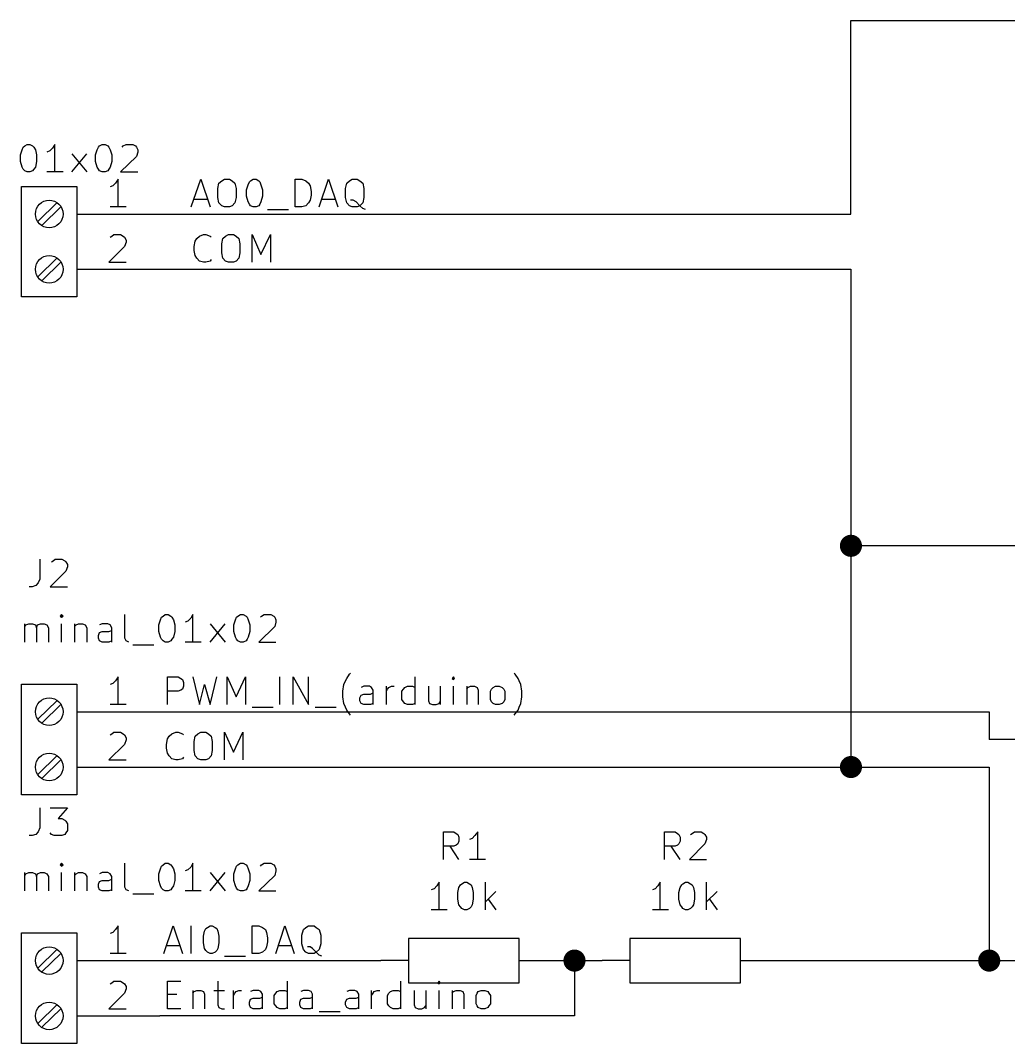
# Model space of a CAD drawing. Extents: x 10 to 287, y -200 to -10.
# Drawn here: x 67.26 to 112.65, y -95.25 to -48.26 of the extents above; entities that cross this region are included whole.
import ezdxf

# ---------------------------------------------------------------- set-up
doc = ezdxf.new("R2010")
doc.units = 0
doc.header["$MEASUREMENT"] = 0
for name, color, linetype in [('BLACK', 7, 'CONTINUOUS'), ('CYAN2', 4, 'CONTINUOUS'), ('GREEN2', 3, 'CONTINUOUS'), ('LYELLOW', 51, 'CONTINUOUS'), ('RED2', 1, 'CONTINUOUS')]:
    doc.layers.add(name, color=color, linetype=linetype)

msp = doc.modelspace()

# ---------------------------------------------------------------- linework, layer by layer
at = {"layer": 'BLACK', "linetype": 'CONTINUOUS'}
for p, q in [((75.1078, -56.8198), (75.5396, -55.5498)), ((75.5396, -55.5498), (75.9714, -56.8198)), ((76.327, -55.9816), (76.3778, -55.7276)), ((76.3778, -55.7276), (76.5048, -55.626)), ((76.5048, -55.626), (76.6318, -55.5498)), ((76.6318, -55.5498), (76.8604, -55.5498)), ((76.8604, -55.5498), (76.9874, -55.626)), ((76.9874, -55.626), (77.1144, -55.7276)), ((77.1144, -55.7276), (77.1652, -55.9816)), ((77.6478, -56.0324), (77.724, -55.8038)), ((77.724, -55.8038), (77.7748, -55.6768)), ((77.7748, -55.6768), (77.8256, -55.626)), ((77.8256, -55.626), (77.9526, -55.5498)), ((77.9526, -55.5498), (78.0796, -55.5498)), ((78.0796, -55.5498), (78.2066, -55.626)), ((78.2066, -55.626), (78.2574, -55.6768)), ((78.2574, -55.6768), (78.3082, -55.8038)), ((78.3082, -55.8038), (78.3844, -56.0324)), ((79.883, -56.8198), (79.883, -55.5498)), ((79.883, -55.5498), (80.1878, -55.5498)), ((80.1878, -55.5498), (80.3656, -55.626)), ((80.3656, -55.626), (80.4926, -55.7276)), ((80.4926, -55.7276), (80.5688, -55.8546)), ((80.5688, -55.8546), (80.6196, -56.1086)), ((80.9752, -56.8198), (81.407, -55.5498)), ((81.407, -55.5498), (81.8388, -56.8198)), ((82.1944, -55.9816), (82.2452, -55.7276)), ((82.2452, -55.7276), (82.3722, -55.626)), ((82.3722, -55.626), (82.4992, -55.5498)), ((82.4992, -55.5498), (82.7278, -55.5498)), ((82.7278, -55.5498), (82.8548, -55.626)), ((82.8548, -55.626), (82.9818, -55.7276)), ((82.9818, -55.7276), (83.0326, -55.9816)), ((76.327, -56.388), (76.327, -55.9816)), ((76.3778, -56.642), (76.327, -56.388)), ((77.1652, -56.388), (77.1144, -56.642)), ((77.1652, -55.9816), (77.1652, -56.388)), ((77.6478, -56.3372), (77.6478, -56.0324)), ((77.724, -56.5912), (77.6478, -56.3372)), ((78.3844, -56.3372), (78.3082, -56.5912)), ((78.3844, -56.0324), (78.3844, -56.3372)), ((80.6196, -56.2864), (80.5688, -56.515)), ((80.6196, -56.1086), (80.6196, -56.2864)), ((82.1944, -56.388), (82.1944, -55.9816)), ((82.2452, -56.642), (82.1944, -56.388)), ((83.0326, -56.388), (82.9818, -56.642)), ((83.0326, -55.9816), (83.0326, -56.388)), ((75.2348, -56.4642), (75.8444, -56.4642)), ((76.5048, -56.769), (76.3778, -56.642)), ((76.6318, -56.8198), (76.5048, -56.769)), ((76.8604, -56.8198), (76.6318, -56.8198)), ((76.9874, -56.769), (76.8604, -56.8198)), ((77.1144, -56.642), (76.9874, -56.769)), ((77.7748, -56.6928), (77.724, -56.5912)), ((77.8256, -56.769), (77.7748, -56.6928)), ((77.9526, -56.8198), (77.8256, -56.769)), ((78.0796, -56.8198), (77.9526, -56.8198)), ((78.2066, -56.769), (78.0796, -56.8198)), ((78.2574, -56.6928), (78.2066, -56.769)), ((78.3082, -56.5912), (78.2574, -56.6928)), ((80.1878, -56.8198), (79.883, -56.8198)), ((80.3656, -56.769), (80.1878, -56.8198)), ((80.4926, -56.642), (80.3656, -56.769)), ((80.5688, -56.515), (80.4926, -56.642)), ((81.1022, -56.4642), (81.7118, -56.4642)), ((82.3722, -56.769), (82.2452, -56.642)), ((82.4992, -56.8198), (82.3722, -56.769)), ((82.55, -56.515), (82.423, -56.515)), ((82.7278, -56.8198), (82.4992, -56.8198)), ((82.677, -56.5912), (82.55, -56.515)), ((82.8548, -56.769), (82.677, -56.5912)), ((82.8548, -56.769), (82.7278, -56.8198)), ((82.9818, -56.642), (82.8548, -56.769)), ((82.9818, -56.896), (82.8548, -56.769)), ((78.613, -56.9468), (79.5782, -56.9468)), ((83.1088, -56.9468), (82.9818, -56.896)), ((75.2856, -58.3946), (75.3618, -58.2676)), ((75.3618, -58.2676), (75.4888, -58.166)), ((75.4888, -58.166), (75.6666, -58.0898)), ((75.6666, -58.0898), (75.7682, -58.0898)), ((75.7682, -58.0898), (75.9714, -58.166)), ((75.9714, -58.166), (76.0222, -58.2168)), ((76.5048, -58.5216), (76.5556, -58.2676)), ((76.5556, -58.2676), (76.6826, -58.166)), ((76.6826, -58.166), (76.8096, -58.0898)), ((76.8096, -58.0898), (77.0382, -58.0898)), ((77.0382, -58.0898), (77.1652, -58.166)), ((77.1652, -58.166), (77.2922, -58.2676)), ((77.2922, -58.2676), (77.343, -58.5216)), ((77.9018, -59.3598), (77.9018, -58.0898)), ((77.9018, -58.0898), (78.3082, -59.0042)), ((78.3082, -59.0042), (78.74, -58.0898)), ((78.74, -58.0898), (78.74, -59.3598)), ((75.2348, -58.6486), (75.2856, -58.3946)), ((75.2348, -58.8264), (75.2348, -58.6486)), ((76.5048, -58.928), (76.5048, -58.5216)), ((77.343, -58.5216), (77.343, -58.928)), ((75.2856, -59.055), (75.2348, -58.8264)), ((75.3618, -59.182), (75.2856, -59.055)), ((75.4888, -59.309), (75.3618, -59.182)), ((76.5556, -59.182), (76.5048, -58.928)), ((76.6826, -59.309), (76.5556, -59.182)), ((77.2922, -59.182), (77.1652, -59.309)), ((77.343, -58.928), (77.2922, -59.182)), ((75.6666, -59.3598), (75.4888, -59.309)), ((75.7682, -59.3598), (75.6666, -59.3598)), ((75.9714, -59.309), (75.7682, -59.3598)), ((76.0222, -59.2328), (75.9714, -59.309)), ((76.8096, -59.3598), (76.6826, -59.309)), ((77.0382, -59.3598), (76.8096, -59.3598)), ((77.1652, -59.309), (77.0382, -59.3598)), ((74.0156, -79.6798), (74.0156, -78.4098)), ((74.0156, -78.4098), (74.4982, -78.4098)), ((74.4982, -78.4098), (74.6252, -78.486)), ((75.184, -78.4098), (75.4888, -79.6798)), ((75.9714, -79.6798), (76.2762, -78.4098)), ((76.7588, -79.6798), (76.7588, -78.4098)), ((76.7588, -78.4098), (77.1652, -79.3242)), ((77.1652, -79.3242), (77.597, -78.4098)), ((77.597, -78.4098), (77.597, -79.6798)), ((79.1718, -79.6798), (79.1718, -78.4098)), ((79.7814, -79.6798), (79.7814, -78.4098)), ((79.7814, -78.4098), (80.4926, -79.6798)), ((80.4926, -79.6798), (80.4926, -78.4098)), ((82.2452, -78.486), (82.3722, -78.2828)), ((82.3722, -78.2828), (82.423, -78.232)), ((85.3948, -79.6798), (85.3948, -78.4098)), ((87.1474, -78.4098), (87.0966, -78.486)), ((87.1982, -78.486), (87.1474, -78.4098)), ((87.1474, -78.4098), (87.1474, -78.5368)), ((89.9922, -78.2828), (89.9414, -78.232)), ((90.1192, -78.486), (89.9922, -78.2828)), ((74.6252, -78.486), (74.7014, -78.5368)), ((74.7014, -78.5368), (74.7522, -78.6638)), ((74.7522, -78.8416), (74.7014, -78.9686)), ((74.7522, -78.6638), (74.7522, -78.8416)), ((75.4888, -79.6798), (75.7174, -78.7654)), ((75.7174, -78.7654), (75.9714, -79.6798)), ((82.0674, -79.0702), (82.1182, -78.7654)), ((82.1182, -78.7654), (82.1944, -78.5876)), ((82.1944, -78.5876), (82.2452, -78.486)), ((83.0326, -78.8416), (82.9056, -78.8924)), ((83.2866, -78.8416), (83.0326, -78.8416)), ((83.3882, -78.8924), (83.2866, -78.8416)), ((83.4644, -79.0194), (83.3882, -78.8924)), ((84.074, -79.6798), (84.074, -78.8416)), ((84.1248, -78.9686), (84.1756, -78.8924)), ((84.1756, -78.8924), (84.3026, -78.8416)), ((84.3026, -78.8416), (84.4296, -78.8416)), ((84.8614, -78.9686), (84.9122, -78.8924)), ((84.9122, -78.8924), (85.0392, -78.8416)), ((85.0392, -78.8416), (85.2678, -78.8416)), ((85.2678, -78.8416), (85.3948, -78.8924)), ((86.0044, -78.8416), (86.0044, -79.502)), ((86.5378, -78.8416), (86.5378, -79.6798)), ((87.0966, -78.486), (87.1474, -78.5368)), ((87.1474, -78.5368), (87.1982, -78.486)), ((87.1474, -79.6798), (87.1474, -78.8416)), ((87.757, -78.8416), (87.757, -79.6798)), ((87.757, -78.9686), (87.8078, -78.8924)), ((87.8078, -78.8924), (87.9348, -78.8416)), ((87.9348, -78.8416), (88.1126, -78.8416)), ((88.1126, -78.8416), (88.2396, -78.8924)), ((88.2396, -78.8924), (88.2904, -79.0194)), ((88.9, -78.9686), (88.9762, -78.8924)), ((88.9762, -78.8924), (89.0778, -78.8416)), ((89.0778, -78.8416), (89.2556, -78.8416)), ((89.2556, -78.8416), (89.3826, -78.8924)), ((89.3826, -78.8924), (89.4588, -78.9686)), ((90.17, -78.5876), (90.1192, -78.486)), ((90.2462, -78.7654), (90.17, -78.5876)), ((90.297, -79.0702), (90.2462, -78.7654)), ((74.4982, -79.0702), (74.0156, -79.0702)), ((74.6252, -79.0194), (74.4982, -79.0702)), ((74.7014, -78.9686), (74.6252, -79.0194)), ((82.0674, -79.3242), (82.0674, -79.0702)), ((82.1182, -79.629), (82.0674, -79.3242)), ((82.8548, -79.375), (82.9056, -79.248)), ((82.8548, -79.502), (82.8548, -79.375)), ((82.9056, -79.248), (83.0326, -79.1972)), ((83.0326, -79.1972), (83.3374, -79.1972)), ((83.3374, -79.1972), (83.4644, -79.1464)), ((83.4644, -79.6798), (83.4644, -79.0194)), ((84.074, -79.0702), (84.1248, -78.9686)), ((84.7852, -79.0702), (84.8614, -78.9686)), ((84.7852, -79.4512), (84.7852, -79.0702)), ((88.2904, -79.0194), (88.2904, -79.6798)), ((88.8492, -79.0702), (88.9, -78.9686)), ((88.8492, -79.4512), (88.8492, -79.0702)), ((89.4588, -78.9686), (89.5096, -79.0702)), ((89.5096, -79.0702), (89.5096, -79.4512)), ((90.2462, -79.629), (90.297, -79.3242)), ((90.297, -79.3242), (90.297, -79.0702)), ((77.9018, -79.8068), (78.867, -79.8068)), ((80.7974, -79.8068), (81.7626, -79.8068)), ((82.1944, -79.8068), (82.1182, -79.629)), ((82.2452, -79.9338), (82.1944, -79.8068)), ((82.9056, -79.629), (82.8548, -79.502)), ((83.0326, -79.6798), (82.9056, -79.629)), ((83.3374, -79.6798), (83.0326, -79.6798)), ((83.4644, -79.629), (83.3374, -79.6798)), ((84.8614, -79.5528), (84.7852, -79.4512)), ((84.9122, -79.629), (84.8614, -79.5528)), ((85.0392, -79.6798), (84.9122, -79.629)), ((85.2678, -79.6798), (85.0392, -79.6798)), ((85.3948, -79.629), (85.2678, -79.6798)), ((86.0044, -79.502), (86.0552, -79.629)), ((86.0552, -79.629), (86.1822, -79.6798)), ((86.1822, -79.6798), (86.36, -79.6798)), ((86.36, -79.6798), (86.487, -79.629)), ((86.487, -79.629), (86.5378, -79.5528)), ((88.9, -79.5528), (88.8492, -79.4512)), ((88.9762, -79.629), (88.9, -79.5528)), ((89.0778, -79.6798), (88.9762, -79.629)), ((89.2556, -79.6798), (89.0778, -79.6798)), ((89.3826, -79.629), (89.2556, -79.6798)), ((89.4588, -79.5528), (89.3826, -79.629)), ((89.5096, -79.4512), (89.4588, -79.5528)), ((90.1192, -79.9338), (90.17, -79.8068)), ((90.17, -79.8068), (90.2462, -79.629)), ((82.3722, -80.1116), (82.2452, -79.9338)), ((82.423, -80.1624), (82.3722, -80.1116)), ((89.9414, -80.1624), (89.9922, -80.1116)), ((89.9922, -80.1116), (90.1192, -79.9338)), ((73.9648, -81.5086), (74.0156, -81.2546)), ((74.0156, -81.2546), (74.0918, -81.1276)), ((74.0918, -81.1276), (74.2188, -81.026)), ((74.2188, -81.026), (74.3966, -80.9498)), ((74.3966, -80.9498), (74.4982, -80.9498)), ((74.4982, -80.9498), (74.7014, -81.026)), ((74.7014, -81.026), (74.7522, -81.0768)), ((75.2348, -81.3816), (75.2856, -81.1276)), ((75.2856, -81.1276), (75.4126, -81.026)), ((75.4126, -81.026), (75.5396, -80.9498)), ((75.5396, -80.9498), (75.7682, -80.9498)), ((75.7682, -80.9498), (75.8952, -81.026)), ((75.8952, -81.026), (76.0222, -81.1276)), ((76.0222, -81.1276), (76.073, -81.3816)), ((76.6318, -82.2198), (76.6318, -80.9498)), ((76.6318, -80.9498), (77.0382, -81.8642)), ((77.0382, -81.8642), (77.47, -80.9498)), ((77.47, -80.9498), (77.47, -82.2198)), ((73.9648, -81.6864), (73.9648, -81.5086)), ((74.0156, -81.915), (73.9648, -81.6864)), ((75.2348, -81.788), (75.2348, -81.3816)), ((76.073, -81.3816), (76.073, -81.788)), ((74.0918, -82.042), (74.0156, -81.915)), ((74.2188, -82.169), (74.0918, -82.042)), ((74.3966, -82.2198), (74.2188, -82.169)), ((74.4982, -82.2198), (74.3966, -82.2198)), ((74.7014, -82.169), (74.4982, -82.2198)), ((74.7522, -82.0928), (74.7014, -82.169)), ((75.2856, -82.042), (75.2348, -81.788)), ((75.4126, -82.169), (75.2856, -82.042)), ((75.5396, -82.2198), (75.4126, -82.169)), ((75.7682, -82.2198), (75.5396, -82.2198)), ((75.8952, -82.169), (75.7682, -82.2198)), ((76.0222, -82.042), (75.8952, -82.169)), ((76.073, -81.788), (76.0222, -82.042)), ((73.8378, -91.1098), (74.2696, -89.8398)), ((74.2696, -89.8398), (74.7014, -91.1098)), ((75.1078, -91.1098), (75.1078, -89.8398)), ((75.6666, -90.3224), (75.7174, -90.0938)), ((75.7174, -90.0938), (75.7682, -89.9668)), ((75.7682, -89.9668), (75.8444, -89.916)), ((75.8444, -89.916), (75.9714, -89.8398)), ((75.9714, -89.8398), (76.073, -89.8398)), ((76.073, -89.8398), (76.2, -89.916)), ((76.2, -89.916), (76.2762, -89.9668)), ((76.2762, -89.9668), (76.327, -90.0938)), ((76.327, -90.0938), (76.3778, -90.3224)), ((77.9018, -91.1098), (77.9018, -89.8398)), ((77.9018, -89.8398), (78.2066, -89.8398)), ((78.2066, -89.8398), (78.3844, -89.916)), ((78.3844, -89.916), (78.5114, -90.0176)), ((78.5114, -90.0176), (78.5622, -90.1446)), ((78.5622, -90.1446), (78.613, -90.3986)), ((78.994, -91.1098), (79.4004, -89.8398)), ((79.4004, -89.8398), (79.8322, -91.1098)), ((80.1878, -90.2716), (80.264, -90.0176)), ((80.264, -90.0176), (80.3656, -89.916)), ((80.3656, -89.916), (80.4926, -89.8398)), ((80.4926, -89.8398), (80.7466, -89.8398)), ((80.7466, -89.8398), (80.8482, -89.916)), ((80.8482, -89.916), (80.9752, -90.0176)), ((80.9752, -90.0176), (81.0514, -90.2716)), ((75.6666, -90.6272), (75.6666, -90.3224)), ((75.7174, -90.8812), (75.6666, -90.6272)), ((76.3778, -90.6272), (76.327, -90.8812)), ((76.3778, -90.3224), (76.3778, -90.6272)), ((78.613, -90.5764), (78.5622, -90.805)), ((78.613, -90.3986), (78.613, -90.5764)), ((80.1878, -90.678), (80.1878, -90.2716)), ((80.264, -90.932), (80.1878, -90.678)), ((81.0514, -90.678), (80.9752, -90.932)), ((81.0514, -90.2716), (81.0514, -90.678)), ((73.9648, -90.7542), (74.5744, -90.7542)), ((75.7682, -90.9828), (75.7174, -90.8812)), ((75.8444, -91.059), (75.7682, -90.9828)), ((75.9714, -91.1098), (75.8444, -91.059)), ((76.073, -91.1098), (75.9714, -91.1098)), ((76.2, -91.059), (76.073, -91.1098)), ((76.2762, -90.9828), (76.2, -91.059)), ((76.327, -90.8812), (76.2762, -90.9828)), ((78.2066, -91.1098), (77.9018, -91.1098)), ((78.3844, -91.059), (78.2066, -91.1098)), ((78.5114, -90.932), (78.3844, -91.059)), ((78.5622, -90.805), (78.5114, -90.932)), ((79.0956, -90.7542), (79.7052, -90.7542)), ((80.3656, -91.059), (80.264, -90.932)), ((80.4926, -91.1098), (80.3656, -91.059)), ((80.5688, -90.805), (80.4418, -90.805)), ((80.7466, -91.1098), (80.4926, -91.1098)), ((80.6704, -90.8812), (80.5688, -90.805)), ((80.8482, -91.059), (80.6704, -90.8812)), ((80.8482, -91.059), (80.7466, -91.1098)), ((80.9752, -90.932), (80.8482, -91.059)), ((80.9752, -91.186), (80.8482, -91.059)), ((76.6318, -91.2368), (77.597, -91.2368)), ((81.1022, -91.2368), (80.9752, -91.186)), ((74.0156, -93.6498), (74.0156, -92.3798)), ((74.0156, -92.3798), (74.6252, -92.3798)), ((76.327, -92.3798), (76.327, -93.472)), ((79.5274, -93.6498), (79.5274, -92.3798)), ((84.7344, -93.6498), (84.7344, -92.3798)), ((86.487, -92.3798), (86.4362, -92.456)), ((86.4362, -92.456), (86.487, -92.5068)), ((86.5378, -92.456), (86.487, -92.3798)), ((86.487, -92.3798), (86.487, -92.5068)), ((86.487, -92.5068), (86.5378, -92.456)), ((74.0156, -92.9894), (74.4474, -92.9894)), ((75.184, -92.8116), (75.184, -93.6498)), ((75.184, -92.9386), (75.2348, -92.8624)), ((75.2348, -92.8624), (75.3618, -92.8116)), ((75.3618, -92.8116), (75.5396, -92.8116)), ((75.5396, -92.8116), (75.6666, -92.8624)), ((75.6666, -92.8624), (75.7174, -92.9894)), ((75.7174, -92.9894), (75.7174, -93.6498)), ((76.1492, -92.8116), (76.6318, -92.8116)), ((77.0382, -93.6498), (77.0382, -92.8116)), ((77.0382, -93.0402), (77.1144, -92.9386)), ((77.1144, -92.9386), (77.1652, -92.8624)), ((77.1652, -92.8624), (77.2922, -92.8116)), ((77.2922, -92.8116), (77.4192, -92.8116)), ((77.9526, -92.8116), (77.8256, -92.8624)), ((78.2066, -92.8116), (77.9526, -92.8116)), ((78.3082, -92.8624), (78.2066, -92.8116)), ((78.3844, -92.9894), (78.3082, -92.8624)), ((78.3844, -93.6498), (78.3844, -92.9894)), ((78.9178, -93.0402), (78.994, -92.9386)), ((78.9178, -93.4212), (78.9178, -93.0402)), ((78.994, -92.9386), (79.0448, -92.8624)), ((79.0448, -92.8624), (79.1718, -92.8116)), ((79.1718, -92.8116), (79.4004, -92.8116)), ((79.4004, -92.8116), (79.5274, -92.8624)), ((80.264, -92.8116), (80.137, -92.8624)), ((80.4926, -92.8116), (80.264, -92.8116)), ((80.6196, -92.8624), (80.4926, -92.8116)), ((80.6704, -92.9894), (80.6196, -92.8624)), ((80.6704, -93.6498), (80.6704, -92.9894)), ((82.3722, -92.8116), (82.2452, -92.8624)), ((82.6262, -92.8116), (82.3722, -92.8116)), ((82.7278, -92.8624), (82.6262, -92.8116)), ((82.804, -92.9894), (82.7278, -92.8624)), ((82.804, -93.6498), (82.804, -92.9894)), ((83.3882, -93.6498), (83.3882, -92.8116)), ((83.3882, -93.0402), (83.4644, -92.9386)), ((83.4644, -92.9386), (83.5152, -92.8624)), ((83.5152, -92.8624), (83.6422, -92.8116)), ((83.6422, -92.8116), (83.7692, -92.8116)), ((84.1248, -93.0402), (84.1756, -92.9386)), ((84.1248, -93.4212), (84.1248, -93.0402)), ((84.1756, -92.9386), (84.2518, -92.8624)), ((84.2518, -92.8624), (84.3788, -92.8116)), ((84.3788, -92.8116), (84.6074, -92.8116)), ((84.6074, -92.8116), (84.7344, -92.8624)), ((85.344, -92.8116), (85.344, -93.472)), ((85.8774, -92.8116), (85.8774, -93.6498)), ((86.487, -93.6498), (86.487, -92.8116)), ((87.0966, -92.8116), (87.0966, -93.6498)), ((87.0966, -92.9386), (87.1474, -92.8624)), ((87.1474, -92.8624), (87.2744, -92.8116)), ((87.2744, -92.8116), (87.4522, -92.8116)), ((87.4522, -92.8116), (87.5792, -92.8624)), ((87.5792, -92.8624), (87.63, -92.9894)), ((87.63, -92.9894), (87.63, -93.6498)), ((88.1888, -93.0402), (88.2396, -92.9386)), ((88.1888, -93.4212), (88.1888, -93.0402)), ((88.2396, -92.9386), (88.2904, -92.8624)), ((88.2904, -92.8624), (88.4174, -92.8116)), ((88.4174, -92.8116), (88.5952, -92.8116)), ((88.5952, -92.8116), (88.7222, -92.8624)), ((88.7222, -92.8624), (88.773, -92.9386)), ((88.773, -92.9386), (88.8492, -93.0402)), ((88.8492, -93.0402), (88.8492, -93.4212)), ((76.327, -93.472), (76.3778, -93.599)), ((77.7748, -93.345), (77.8256, -93.218)), ((77.7748, -93.472), (77.7748, -93.345)), ((77.8256, -93.599), (77.7748, -93.472)), ((77.8256, -93.218), (77.9526, -93.1672)), ((77.9526, -93.1672), (78.2574, -93.1672)), ((78.2574, -93.1672), (78.3844, -93.1164)), ((78.994, -93.5228), (78.9178, -93.4212)), ((80.0862, -93.345), (80.137, -93.218)), ((80.0862, -93.472), (80.0862, -93.345)), ((80.137, -93.599), (80.0862, -93.472)), ((80.137, -93.218), (80.264, -93.1672)), ((80.264, -93.1672), (80.5688, -93.1672)), ((80.5688, -93.1672), (80.6704, -93.1164)), ((82.1944, -93.345), (82.2452, -93.218)), ((82.1944, -93.472), (82.1944, -93.345)), ((82.2452, -93.599), (82.1944, -93.472)), ((82.2452, -93.218), (82.3722, -93.1672)), ((82.3722, -93.1672), (82.677, -93.1672)), ((82.677, -93.1672), (82.804, -93.1164)), ((84.1756, -93.5228), (84.1248, -93.4212)), ((85.344, -93.472), (85.3948, -93.599)), ((88.2396, -93.5228), (88.1888, -93.4212)), ((88.8492, -93.4212), (88.773, -93.5228)), ((74.6252, -93.6498), (74.0156, -93.6498)), ((76.3778, -93.599), (76.5048, -93.6498)), ((76.5048, -93.6498), (76.6318, -93.6498)), ((77.9526, -93.6498), (77.8256, -93.599)), ((78.2574, -93.6498), (77.9526, -93.6498)), ((78.3844, -93.599), (78.2574, -93.6498)), ((79.0448, -93.599), (78.994, -93.5228)), ((79.1718, -93.6498), (79.0448, -93.599)), ((79.4004, -93.6498), (79.1718, -93.6498)), ((79.5274, -93.599), (79.4004, -93.6498)), ((80.264, -93.6498), (80.137, -93.599)), ((80.5688, -93.6498), (80.264, -93.6498)), ((80.6704, -93.599), (80.5688, -93.6498)), ((80.9752, -93.7768), (81.9404, -93.7768)), ((82.3722, -93.6498), (82.2452, -93.599)), ((82.677, -93.6498), (82.3722, -93.6498)), ((82.804, -93.599), (82.677, -93.6498)), ((84.2518, -93.599), (84.1756, -93.5228)), ((84.3788, -93.6498), (84.2518, -93.599)), ((84.6074, -93.6498), (84.3788, -93.6498)), ((84.7344, -93.599), (84.6074, -93.6498)), ((85.3948, -93.599), (85.5218, -93.6498)), ((85.5218, -93.6498), (85.6996, -93.6498)), ((85.6996, -93.6498), (85.8266, -93.599)), ((85.8266, -93.599), (85.8774, -93.5228)), ((88.2904, -93.599), (88.2396, -93.5228)), ((88.4174, -93.6498), (88.2904, -93.599)), ((88.5952, -93.6498), (88.4174, -93.6498)), ((88.7222, -93.599), (88.5952, -93.6498)), ((88.773, -93.5228), (88.7222, -93.599))]:
    msp.add_line(p, q, dxfattribs=at)
at = {"layer": 'CYAN2', "linetype": 'CONTINUOUS'}
for p, q in [((67.3862, -54.0766), (67.4624, -54.0258)), ((67.4624, -54.0258), (67.564, -53.9496)), ((67.564, -53.9496), (67.691, -53.9496)), ((67.691, -53.9496), (67.818, -54.0258)), ((67.818, -54.0258), (67.8688, -54.0766)), ((68.834, -53.9496), (68.7324, -54.1274)), ((68.834, -55.2196), (68.834, -53.9496)), ((70.8406, -54.0766), (70.8914, -54.0258)), ((70.8914, -54.0258), (71.0184, -53.9496)), ((71.0184, -53.9496), (71.1454, -53.9496)), ((71.1454, -53.9496), (71.2724, -54.0258)), ((71.2724, -54.0258), (71.3232, -54.0766)), ((71.9328, -54.0766), (71.9836, -54.0258)), ((71.9836, -54.0258), (72.1106, -53.9496)), ((72.1106, -53.9496), (72.4154, -53.9496)), ((72.4154, -53.9496), (72.5424, -54.0258)), ((72.5424, -54.0258), (72.5932, -54.0766)), ((67.2592, -54.4322), (67.3354, -54.2036)), ((67.2592, -54.737), (67.2592, -54.4322)), ((67.3354, -54.2036), (67.3862, -54.0766)), ((67.8688, -54.0766), (67.945, -54.2036)), ((67.945, -54.2036), (67.9958, -54.4322)), ((67.9958, -54.4322), (67.9958, -54.737)), ((68.6054, -54.2544), (68.4784, -54.3052)), ((68.7324, -54.1274), (68.6054, -54.2544)), ((69.6214, -55.2196), (70.3072, -54.3814)), ((69.6214, -54.3814), (70.3072, -55.2196)), ((70.7136, -54.4322), (70.7898, -54.2036)), ((70.7136, -54.737), (70.7136, -54.4322)), ((70.7898, -54.2036), (70.8406, -54.0766)), ((71.3232, -54.0766), (71.374, -54.2036)), ((71.374, -54.2036), (71.4502, -54.4322)), ((71.4502, -54.4322), (71.4502, -54.737)), ((72.5932, -54.5084), (71.8566, -55.2196)), ((72.5932, -54.0766), (72.644, -54.2036)), ((72.644, -54.3052), (72.5932, -54.5084)), ((72.644, -54.2036), (72.644, -54.3052)), ((67.3354, -54.991), (67.2592, -54.737)), ((67.9958, -54.737), (67.945, -54.991)), ((70.7898, -54.991), (70.7136, -54.737)), ((71.4502, -54.737), (71.374, -54.991)), ((67.3862, -55.0926), (67.3354, -54.991)), ((67.4624, -55.1688), (67.3862, -55.0926)), ((67.564, -55.2196), (67.4624, -55.1688)), ((67.691, -55.2196), (67.564, -55.2196)), ((67.818, -55.1688), (67.691, -55.2196)), ((67.8688, -55.0926), (67.818, -55.1688)), ((67.945, -54.991), (67.8688, -55.0926)), ((69.215, -55.2196), (68.4784, -55.2196)), ((70.8406, -55.0926), (70.7898, -54.991)), ((70.8914, -55.1688), (70.8406, -55.0926)), ((71.0184, -55.2196), (70.8914, -55.1688)), ((71.1454, -55.2196), (71.0184, -55.2196)), ((71.2724, -55.1688), (71.1454, -55.2196)), ((71.3232, -55.0926), (71.2724, -55.1688)), ((71.374, -54.991), (71.3232, -55.0926)), ((71.8566, -55.2196), (72.644, -55.2196)), ((68.1482, -72.9996), (68.1482, -73.914)), ((68.6816, -73.1266), (68.7578, -73.0758)), ((68.7578, -73.0758), (68.8594, -72.9996)), ((68.8594, -72.9996), (69.1642, -72.9996)), ((69.1642, -72.9996), (69.2912, -73.0758)), ((69.2912, -73.0758), (69.342, -73.1266)), ((69.342, -73.1266), (69.4182, -73.2536)), ((69.4182, -73.2536), (69.4182, -73.3552)), ((69.342, -73.5584), (68.6308, -74.2696)), ((69.4182, -73.3552), (69.342, -73.5584)), ((67.9704, -74.2188), (67.7926, -74.2696)), ((68.072, -74.0918), (67.9704, -74.2188)), ((68.1482, -73.914), (68.072, -74.0918)), ((67.7926, -74.2696), (67.6656, -74.2696)), ((68.6308, -74.2696), (69.4182, -74.2696)), ((69.1388, -75.5396), (69.088, -75.6158)), ((69.088, -75.6158), (69.1388, -75.6666)), ((69.215, -75.6158), (69.1388, -75.5396)), ((69.1388, -75.5396), (69.1388, -75.6666)), ((69.1388, -75.6666), (69.215, -75.6158)), ((72.0598, -76.6318), (72.0598, -75.5396)), ((73.7362, -75.6666), (73.8124, -75.6158)), ((73.8124, -75.6158), (73.914, -75.5396)), ((73.914, -75.5396), (74.041, -75.5396)), ((74.041, -75.5396), (74.168, -75.6158)), ((74.168, -75.6158), (74.2188, -75.6666)), ((75.184, -75.5396), (75.0824, -75.7174)), ((75.184, -76.8096), (75.184, -75.5396)), ((77.1906, -75.6666), (77.2414, -75.6158)), ((77.2414, -75.6158), (77.3684, -75.5396)), ((77.3684, -75.5396), (77.4954, -75.5396)), ((77.4954, -75.5396), (77.6224, -75.6158)), ((77.6224, -75.6158), (77.6732, -75.6666)), ((78.2828, -75.6666), (78.3336, -75.6158)), ((78.3336, -75.6158), (78.4606, -75.5396)), ((78.4606, -75.5396), (78.7654, -75.5396)), ((78.7654, -75.5396), (78.8924, -75.6158)), ((78.8924, -75.6158), (78.9432, -75.6666)), ((67.4624, -76.8096), (67.4624, -75.9714)), ((67.4624, -76.0984), (67.5132, -76.0222)), ((67.5132, -76.0222), (67.6402, -75.9714)), ((67.6402, -75.9714), (67.818, -75.9714)), ((67.818, -75.9714), (67.945, -76.0222)), ((67.945, -76.0222), (67.9958, -76.1492)), ((67.9958, -76.1492), (68.0466, -76.0222)), ((68.0466, -76.0222), (68.1736, -75.9714)), ((68.1736, -75.9714), (68.3514, -75.9714)), ((68.3514, -75.9714), (68.4784, -76.0222)), ((68.4784, -76.0222), (68.5546, -76.1492)), ((69.1388, -76.8096), (69.1388, -75.9714)), ((69.7484, -75.9714), (69.7484, -76.8096)), ((69.7484, -76.0984), (69.8246, -76.0222)), ((69.8246, -76.0222), (69.9262, -75.9714)), ((69.9262, -75.9714), (70.104, -75.9714)), ((70.104, -75.9714), (70.231, -76.0222)), ((70.231, -76.0222), (70.3072, -76.1492)), ((71.0184, -75.9714), (70.8914, -76.0222)), ((71.2724, -75.9714), (71.0184, -75.9714)), ((71.374, -76.0222), (71.2724, -75.9714)), ((71.4502, -76.1492), (71.374, -76.0222)), ((73.6092, -76.0222), (73.6854, -75.7936)), ((73.6092, -76.327), (73.6092, -76.0222)), ((73.6854, -75.7936), (73.7362, -75.6666)), ((74.2188, -75.6666), (74.295, -75.7936)), ((74.295, -75.7936), (74.3458, -76.0222)), ((74.3458, -76.0222), (74.3458, -76.327)), ((74.9554, -75.8444), (74.8284, -75.8952)), ((75.0824, -75.7174), (74.9554, -75.8444)), ((75.9714, -76.8096), (76.6572, -75.9714)), ((75.9714, -75.9714), (76.6572, -76.8096)), ((77.0636, -76.0222), (77.1398, -75.7936)), ((77.0636, -76.327), (77.0636, -76.0222)), ((77.1398, -75.7936), (77.1906, -75.6666)), ((77.6732, -75.6666), (77.724, -75.7936)), ((77.724, -75.7936), (77.8002, -76.0222)), ((77.8002, -76.0222), (77.8002, -76.327)), ((78.9432, -76.0984), (78.2066, -76.8096)), ((78.9432, -75.6666), (78.994, -75.7936)), ((78.994, -75.8952), (78.9432, -76.0984)), ((78.994, -75.7936), (78.994, -75.8952)), ((67.9958, -76.1492), (67.9958, -76.8096)), ((68.5546, -76.1492), (68.5546, -76.8096)), ((70.3072, -76.1492), (70.3072, -76.8096)), ((70.8406, -76.5048), (70.8914, -76.3778)), ((70.8406, -76.6318), (70.8406, -76.5048)), ((70.8914, -76.3778), (71.0184, -76.327)), ((71.0184, -76.327), (71.3232, -76.327)), ((71.3232, -76.327), (71.4502, -76.2762)), ((71.4502, -76.8096), (71.4502, -76.1492)), ((73.6854, -76.581), (73.6092, -76.327)), ((73.7362, -76.6826), (73.6854, -76.581)), ((74.295, -76.581), (74.2188, -76.6826)), ((74.3458, -76.327), (74.295, -76.581)), ((77.1398, -76.581), (77.0636, -76.327)), ((77.1906, -76.6826), (77.1398, -76.581)), ((77.724, -76.581), (77.6732, -76.6826)), ((77.8002, -76.327), (77.724, -76.581)), ((70.8914, -76.7588), (70.8406, -76.6318)), ((71.0184, -76.8096), (70.8914, -76.7588)), ((71.3232, -76.8096), (71.0184, -76.8096)), ((71.4502, -76.7588), (71.3232, -76.8096)), ((72.1106, -76.7588), (72.0598, -76.6318)), ((72.2376, -76.8096), (72.1106, -76.7588)), ((72.4154, -76.9366), (73.3806, -76.9366)), ((73.8124, -76.7588), (73.7362, -76.6826)), ((73.914, -76.8096), (73.8124, -76.7588)), ((74.041, -76.8096), (73.914, -76.8096)), ((74.168, -76.7588), (74.041, -76.8096)), ((74.2188, -76.6826), (74.168, -76.7588)), ((75.565, -76.8096), (74.8284, -76.8096)), ((77.2414, -76.7588), (77.1906, -76.6826)), ((77.3684, -76.8096), (77.2414, -76.7588)), ((77.4954, -76.8096), (77.3684, -76.8096)), ((77.6224, -76.7588), (77.4954, -76.8096)), ((77.6732, -76.6826), (77.6224, -76.7588)), ((78.2066, -76.8096), (78.994, -76.8096)), ((68.1482, -84.4296), (68.1482, -85.344)), ((68.6308, -84.4296), (69.4182, -84.4296)), ((69.4182, -84.4296), (68.9864, -84.9122)), ((68.9864, -84.9122), (69.1642, -84.9122)), ((69.1642, -84.9122), (69.2912, -84.9884)), ((69.2912, -84.9884), (69.342, -85.0392)), ((69.342, -85.0392), (69.4182, -85.1662)), ((68.072, -85.5218), (67.9704, -85.6488)), ((68.1482, -85.344), (68.072, -85.5218)), ((69.4182, -85.471), (69.342, -85.5726)), ((69.4182, -85.1662), (69.4182, -85.471)), ((86.6902, -86.7918), (86.6902, -85.5218)), ((86.6902, -85.5218), (87.1728, -85.5218)), ((87.1728, -85.5218), (87.2744, -85.598)), ((88.265, -85.5218), (88.138, -85.6996)), ((88.265, -86.7918), (88.265, -85.5218)), ((96.8502, -86.7918), (96.8502, -85.5218)), ((96.8502, -85.5218), (97.3328, -85.5218)), ((97.3328, -85.5218), (97.4344, -85.598)), ((98.1202, -85.598), (98.2218, -85.5218)), ((98.2218, -85.5218), (98.5266, -85.5218)), ((98.5266, -85.5218), (98.6536, -85.598)), ((67.7926, -85.6996), (67.6656, -85.6996)), ((67.9704, -85.6488), (67.7926, -85.6996)), ((68.6816, -85.6488), (68.6308, -85.5726)), ((68.8086, -85.6996), (68.6816, -85.6488)), ((69.1642, -85.6996), (68.8086, -85.6996)), ((69.2912, -85.6488), (69.1642, -85.6996)), ((69.342, -85.5726), (69.2912, -85.6488)), ((87.2744, -85.598), (87.3506, -85.6488)), ((87.3506, -85.6488), (87.4014, -85.7758)), ((87.4014, -85.9536), (87.3506, -86.0806)), ((87.4014, -85.7758), (87.4014, -85.9536)), ((88.011, -85.8266), (87.884, -85.8774)), ((88.138, -85.6996), (88.011, -85.8266)), ((97.4344, -85.598), (97.5106, -85.6488)), ((97.5106, -85.6488), (97.5614, -85.7758)), ((97.5614, -85.9536), (97.5106, -86.0806)), ((97.5614, -85.7758), (97.5614, -85.9536)), ((98.044, -85.6488), (98.1202, -85.598)), ((98.6536, -85.598), (98.7044, -85.6488)), ((98.7044, -85.6488), (98.7806, -85.7758)), ((98.7806, -85.8774), (98.7044, -86.0806)), ((98.7806, -85.7758), (98.7806, -85.8774)), ((87.1728, -86.1822), (86.6902, -86.1822)), ((87.4014, -86.7918), (86.995, -86.1822)), ((87.2744, -86.1314), (87.1728, -86.1822)), ((87.3506, -86.0806), (87.2744, -86.1314)), ((97.3328, -86.1822), (96.8502, -86.1822)), ((97.5614, -86.7918), (97.155, -86.1822)), ((97.4344, -86.1314), (97.3328, -86.1822)), ((97.5106, -86.0806), (97.4344, -86.1314)), ((98.7044, -86.0806), (97.9932, -86.7918)), ((88.6206, -86.7918), (87.884, -86.7918)), ((97.9932, -86.7918), (98.7806, -86.7918)), ((67.4624, -88.2396), (67.4624, -87.4014)), ((67.5132, -87.4522), (67.6402, -87.4014)), ((67.6402, -87.4014), (67.818, -87.4014)), ((67.818, -87.4014), (67.945, -87.4522)), ((68.0466, -87.4522), (68.1736, -87.4014)), ((68.1736, -87.4014), (68.3514, -87.4014)), ((68.3514, -87.4014), (68.4784, -87.4522)), ((69.1388, -86.9696), (69.088, -87.0458)), ((69.088, -87.0458), (69.1388, -87.0966)), ((69.215, -87.0458), (69.1388, -86.9696)), ((69.1388, -86.9696), (69.1388, -87.0966)), ((69.1388, -87.0966), (69.215, -87.0458)), ((69.1388, -88.2396), (69.1388, -87.4014)), ((69.7484, -87.4014), (69.7484, -88.2396)), ((69.8246, -87.4522), (69.9262, -87.4014)), ((69.9262, -87.4014), (70.104, -87.4014)), ((70.104, -87.4014), (70.231, -87.4522)), ((71.0184, -87.4014), (70.8914, -87.4522)), ((71.2724, -87.4014), (71.0184, -87.4014)), ((71.374, -87.4522), (71.2724, -87.4014)), ((72.0598, -88.0618), (72.0598, -86.9696)), ((73.6092, -87.4522), (73.6854, -87.2236)), ((73.6854, -87.2236), (73.7362, -87.0966)), ((73.7362, -87.0966), (73.8124, -87.0458)), ((73.8124, -87.0458), (73.914, -86.9696)), ((73.914, -86.9696), (74.041, -86.9696)), ((74.041, -86.9696), (74.168, -87.0458)), ((74.168, -87.0458), (74.2188, -87.0966)), ((74.2188, -87.0966), (74.295, -87.2236)), ((74.295, -87.2236), (74.3458, -87.4522)), ((74.9554, -87.2744), (74.8284, -87.3252)), ((75.0824, -87.1474), (74.9554, -87.2744)), ((75.184, -86.9696), (75.0824, -87.1474)), ((75.184, -88.2396), (75.184, -86.9696)), ((75.9714, -88.2396), (76.6572, -87.4014)), ((75.9714, -87.4014), (76.6572, -88.2396)), ((77.0636, -87.4522), (77.1398, -87.2236)), ((77.1398, -87.2236), (77.1906, -87.0966)), ((77.1906, -87.0966), (77.2414, -87.0458)), ((77.2414, -87.0458), (77.3684, -86.9696)), ((77.3684, -86.9696), (77.4954, -86.9696)), ((77.4954, -86.9696), (77.6224, -87.0458)), ((77.6224, -87.0458), (77.6732, -87.0966)), ((77.6732, -87.0966), (77.724, -87.2236)), ((77.724, -87.2236), (77.8002, -87.4522)), ((78.2828, -87.0966), (78.3336, -87.0458)), ((78.3336, -87.0458), (78.4606, -86.9696)), ((78.4606, -86.9696), (78.7654, -86.9696)), ((78.7654, -86.9696), (78.8924, -87.0458)), ((78.8924, -87.0458), (78.9432, -87.0966)), ((78.9432, -87.0966), (78.994, -87.2236)), ((78.994, -87.3252), (78.9432, -87.5284)), ((78.994, -87.2236), (78.994, -87.3252)), ((67.4624, -87.5284), (67.5132, -87.4522)), ((67.945, -87.4522), (67.9958, -87.5792)), ((67.9958, -87.5792), (68.0466, -87.4522)), ((67.9958, -87.5792), (67.9958, -88.2396)), ((68.4784, -87.4522), (68.5546, -87.5792)), ((68.5546, -87.5792), (68.5546, -88.2396)), ((69.7484, -87.5284), (69.8246, -87.4522)), ((70.231, -87.4522), (70.3072, -87.5792)), ((70.3072, -87.5792), (70.3072, -88.2396)), ((70.8406, -87.9348), (70.8914, -87.8078)), ((70.8914, -87.8078), (71.0184, -87.757)), ((71.0184, -87.757), (71.3232, -87.757)), ((71.3232, -87.757), (71.4502, -87.7062)), ((71.4502, -87.5792), (71.374, -87.4522)), ((71.4502, -88.2396), (71.4502, -87.5792)), ((73.6092, -87.757), (73.6092, -87.4522)), ((73.6854, -88.011), (73.6092, -87.757)), ((74.3458, -87.757), (74.295, -88.011)), ((74.3458, -87.4522), (74.3458, -87.757)), ((77.0636, -87.757), (77.0636, -87.4522)), ((77.1398, -88.011), (77.0636, -87.757)), ((77.8002, -87.757), (77.724, -88.011)), ((77.8002, -87.4522), (77.8002, -87.757)), ((78.9432, -87.5284), (78.2066, -88.2396)), ((86.487, -87.8332), (86.3854, -88.011)), ((86.487, -89.1032), (86.487, -87.8332)), ((87.5284, -87.9094), (87.6554, -87.8332)), ((87.6554, -87.8332), (87.757, -87.8332)), ((87.757, -87.8332), (87.884, -87.9094)), ((88.6206, -89.1032), (88.6206, -87.8332)), ((96.647, -87.8332), (96.5454, -88.011)), ((96.647, -89.1032), (96.647, -87.8332)), ((97.6884, -87.9094), (97.8154, -87.8332)), ((97.8154, -87.8332), (97.917, -87.8332)), ((97.917, -87.8332), (98.044, -87.9094)), ((98.7806, -89.1032), (98.7806, -87.8332)), ((70.8406, -88.0618), (70.8406, -87.9348)), ((70.8914, -88.1888), (70.8406, -88.0618)), ((71.0184, -88.2396), (70.8914, -88.1888)), ((71.3232, -88.2396), (71.0184, -88.2396)), ((71.4502, -88.1888), (71.3232, -88.2396)), ((72.1106, -88.1888), (72.0598, -88.0618)), ((72.2376, -88.2396), (72.1106, -88.1888)), ((73.7362, -88.1126), (73.6854, -88.011)), ((73.8124, -88.1888), (73.7362, -88.1126)), ((73.914, -88.2396), (73.8124, -88.1888)), ((74.041, -88.2396), (73.914, -88.2396)), ((74.168, -88.1888), (74.041, -88.2396)), ((74.2188, -88.1126), (74.168, -88.1888)), ((74.295, -88.011), (74.2188, -88.1126)), ((75.565, -88.2396), (74.8284, -88.2396)), ((77.1906, -88.1126), (77.1398, -88.011)), ((77.2414, -88.1888), (77.1906, -88.1126)), ((77.3684, -88.2396), (77.2414, -88.1888)), ((77.4954, -88.2396), (77.3684, -88.2396)), ((77.6224, -88.1888), (77.4954, -88.2396)), ((77.6732, -88.1126), (77.6224, -88.1888)), ((77.724, -88.011), (77.6732, -88.1126)), ((78.2066, -88.2396), (78.994, -88.2396)), ((86.2584, -88.138), (86.1314, -88.1888)), ((86.3854, -88.011), (86.2584, -88.138)), ((87.3506, -88.3158), (87.4014, -88.0872)), ((87.3506, -88.6206), (87.3506, -88.3158)), ((87.4014, -88.0872), (87.4776, -87.9602)), ((87.4776, -87.9602), (87.5284, -87.9094)), ((87.884, -87.9094), (87.9602, -87.9602)), ((87.9602, -87.9602), (88.011, -88.0872)), ((88.011, -88.0872), (88.0618, -88.3158)), ((88.0618, -88.3158), (88.0618, -88.6206)), ((89.1032, -88.265), (88.6206, -88.7476)), ((96.4184, -88.138), (96.2914, -88.1888)), ((96.5454, -88.011), (96.4184, -88.138)), ((97.5106, -88.3158), (97.5614, -88.0872)), ((97.5106, -88.6206), (97.5106, -88.3158)), ((97.5614, -88.0872), (97.6376, -87.9602)), ((97.6376, -87.9602), (97.6884, -87.9094)), ((98.044, -87.9094), (98.1202, -87.9602)), ((98.1202, -87.9602), (98.171, -88.0872)), ((98.171, -88.0872), (98.2218, -88.3158)), ((98.2218, -88.3158), (98.2218, -88.6206)), ((99.2632, -88.265), (98.7806, -88.7476)), ((72.4154, -88.3666), (73.3806, -88.3666)), ((87.4014, -88.8746), (87.3506, -88.6206)), ((88.0618, -88.6206), (88.011, -88.8746)), ((88.7476, -88.6206), (89.1032, -89.1032)), ((97.5614, -88.8746), (97.5106, -88.6206)), ((98.2218, -88.6206), (98.171, -88.8746)), ((98.9076, -88.6206), (99.2632, -89.1032)), ((86.868, -89.1032), (86.1314, -89.1032)), ((87.4776, -88.9762), (87.4014, -88.8746)), ((87.5284, -89.0524), (87.4776, -88.9762)), ((87.6554, -89.1032), (87.5284, -89.0524)), ((87.757, -89.1032), (87.6554, -89.1032)), ((87.884, -89.0524), (87.757, -89.1032)), ((87.9602, -88.9762), (87.884, -89.0524)), ((88.011, -88.8746), (87.9602, -88.9762)), ((97.028, -89.1032), (96.2914, -89.1032)), ((97.6376, -88.9762), (97.5614, -88.8746)), ((97.6884, -89.0524), (97.6376, -88.9762)), ((97.8154, -89.1032), (97.6884, -89.0524)), ((97.917, -89.1032), (97.8154, -89.1032)), ((98.044, -89.0524), (97.917, -89.1032)), ((98.1202, -88.9762), (98.044, -89.0524)), ((98.171, -88.8746), (98.1202, -88.9762))]:
    msp.add_line(p, q, dxfattribs=at)
at = {"layer": 'GREEN2', "linetype": 'CONTINUOUS'}
for p, q in [((105.41, -57.15), (105.41, -48.26)), ((105.41, -48.26), (148.59, -48.26)), ((73.66, -57.15), (105.41, -57.15)), ((73.66, -59.69), (105.41, -59.69)), ((105.41, -59.69), (105.41, -72.39)), ((111.76, -72.39), (105.41, -72.39)), ((105.41, -72.39), (105.41, -82.55)), ((73.66, -80.01), (111.76, -80.01)), ((111.76, -80.01), (111.76, -81.28)), ((73.66, -82.55), (105.41, -82.55)), ((105.41, -82.55), (111.76, -82.55)), ((111.76, -82.55), (111.76, -91.44)), ((73.66, -91.44), (83.82, -91.44)), ((91.44, -91.44), (92.71, -91.44)), ((92.71, -91.44), (92.71, -93.98)), ((92.71, -91.44), (93.98, -91.44)), ((101.6, -91.44), (111.76, -91.44)), ((111.76, -91.44), (125.73, -91.44)), ((92.71, -93.98), (73.66, -93.98))]:
    msp.add_line(p, q, dxfattribs=at)
at = {"layer": 'GREEN2', "const_width": 0.508}
for points in [[(105.156, -72.39, 1), (105.664, -72.39, 1)], [(105.156, -82.55, 1), (105.664, -82.55, 1)], [(92.456, -91.44, 1), (92.964, -91.44, 1)], [(111.506, -91.44, 1), (112.014, -91.44, 1)]]:
    msp.add_lwpolyline(points, format="xyb", close=True, dxfattribs=at)
at = {"layer": 'LYELLOW', "linetype": 'CONTINUOUS'}
for p, q in [((67.31, -60.96), (67.31, -55.88)), ((67.31, -55.88), (69.85, -55.88)), ((69.85, -55.88), (69.85, -60.96)), ((69.85, -60.96), (67.31, -60.96)), ((67.31, -83.82), (67.31, -78.74)), ((67.31, -78.74), (69.85, -78.74)), ((69.85, -78.74), (69.85, -83.82)), ((69.85, -83.82), (67.31, -83.82)), ((67.31, -95.25), (67.31, -90.17)), ((67.31, -90.17), (69.85, -90.17)), ((69.85, -90.17), (69.85, -95.25)), ((69.85, -95.25), (67.31, -95.25))]:
    msp.add_line(p, q, dxfattribs=at)
at = {"layer": 'RED2', "linetype": 'CONTINUOUS'}
for p, q in [((67.31, -60.96), (67.31, -55.88)), ((67.31, -55.88), (69.85, -55.88)), ((69.85, -55.88), (69.85, -60.96)), ((71.501, -55.8546), (71.374, -55.9054)), ((71.628, -55.7276), (71.501, -55.8546)), ((71.755, -55.5498), (71.628, -55.7276)), ((71.755, -56.8198), (71.755, -55.5498)), ((68.9356, -56.642), (68.072, -57.4802)), ((69.1134, -56.8198), (68.2498, -57.658)), ((72.1106, -56.8198), (71.374, -56.8198)), ((69.85, -57.15), (73.66, -57.15)), ((71.374, -58.2168), (71.4502, -58.166)), ((71.4502, -58.166), (71.5518, -58.0898)), ((71.5518, -58.0898), (71.8566, -58.0898)), ((71.8566, -58.0898), (71.9836, -58.166)), ((71.9836, -58.166), (72.0344, -58.2168)), ((72.0344, -58.2168), (72.1106, -58.3438)), ((72.0344, -58.6486), (71.3232, -59.3598)), ((72.1106, -58.4454), (72.0344, -58.6486)), ((72.1106, -58.3438), (72.1106, -58.4454)), ((68.9356, -59.182), (68.072, -60.0202)), ((69.1134, -59.3598), (68.2498, -60.198)), ((71.3232, -59.3598), (72.1106, -59.3598)), ((69.85, -59.69), (73.66, -59.69)), ((69.85, -60.96), (67.31, -60.96)), ((113.03, -72.39), (111.76, -72.39)), ((71.755, -78.4098), (71.628, -78.5876)), ((71.755, -79.6798), (71.755, -78.4098)), ((67.31, -83.82), (67.31, -78.74)), ((67.31, -78.74), (69.85, -78.74)), ((69.85, -78.74), (69.85, -83.82)), ((71.501, -78.7146), (71.374, -78.7654)), ((71.628, -78.5876), (71.501, -78.7146)), ((68.9356, -79.502), (68.072, -80.3402)), ((69.1134, -79.6798), (68.2498, -80.518)), ((72.1106, -79.6798), (71.374, -79.6798)), ((69.85, -80.01), (73.66, -80.01)), ((71.374, -81.0768), (71.4502, -81.026)), ((71.4502, -81.026), (71.5518, -80.9498)), ((71.5518, -80.9498), (71.8566, -80.9498)), ((71.8566, -80.9498), (71.9836, -81.026)), ((71.9836, -81.026), (72.0344, -81.0768)), ((72.0344, -81.0768), (72.1106, -81.2038)), ((72.1106, -81.2038), (72.1106, -81.3054)), ((113.03, -81.28), (111.76, -81.28)), ((72.0344, -81.5086), (71.3232, -82.2198)), ((72.1106, -81.3054), (72.0344, -81.5086)), ((68.9356, -82.042), (68.072, -82.8802)), ((69.1134, -82.2198), (68.2498, -83.058)), ((71.3232, -82.2198), (72.1106, -82.2198)), ((69.85, -82.55), (73.66, -82.55)), ((69.85, -83.82), (67.31, -83.82)), ((67.31, -95.25), (67.31, -90.17)), ((67.31, -90.17), (69.85, -90.17)), ((69.85, -90.17), (69.85, -95.25)), ((71.501, -90.1446), (71.374, -90.1954)), ((71.628, -90.0176), (71.501, -90.1446)), ((71.755, -89.8398), (71.628, -90.0176)), ((71.755, -91.1098), (71.755, -89.8398)), ((85.09, -90.424), (85.09, -92.456)), ((90.17, -90.424), (85.09, -90.424)), ((90.17, -92.456), (90.17, -90.424)), ((95.25, -90.424), (95.25, -92.456)), ((100.33, -90.424), (95.25, -90.424)), ((100.33, -92.456), (100.33, -90.424)), ((68.9356, -90.932), (68.072, -91.7702)), ((69.1134, -91.1098), (68.2498, -91.948)), ((72.1106, -91.1098), (71.374, -91.1098)), ((69.85, -91.44), (73.66, -91.44)), ((85.09, -91.44), (83.82, -91.44)), ((90.17, -91.44), (91.44, -91.44)), ((95.25, -91.44), (93.98, -91.44)), ((100.33, -91.44), (101.6, -91.44)), ((71.374, -92.5068), (71.4502, -92.456)), ((71.4502, -92.456), (71.5518, -92.3798)), ((71.5518, -92.3798), (71.8566, -92.3798)), ((71.8566, -92.3798), (71.9836, -92.456)), ((71.9836, -92.456), (72.0344, -92.5068)), ((72.0344, -92.5068), (72.1106, -92.6338)), ((85.09, -92.456), (90.17, -92.456)), ((95.25, -92.456), (100.33, -92.456)), ((72.0344, -92.9386), (71.3232, -93.6498)), ((72.1106, -92.7354), (72.0344, -92.9386)), ((72.1106, -92.6338), (72.1106, -92.7354)), ((68.9356, -93.472), (68.072, -94.3102)), ((69.1134, -93.6498), (68.2498, -94.488)), ((69.85, -93.98), (73.66, -93.98)), ((71.3232, -93.6498), (72.1106, -93.6498)), ((69.85, -95.25), (67.31, -95.25))]:
    msp.add_line(p, q, dxfattribs=at)
at = {"layer": 'RED2'}
for centre in [(68.58, -57.15), (68.58, -59.69), (68.58, -80.01), (68.58, -82.55), (68.58, -91.44), (68.58, -93.98)]:
    msp.add_circle(centre, 0.635, dxfattribs=at)

doc.saveas('drawing.dxf')
